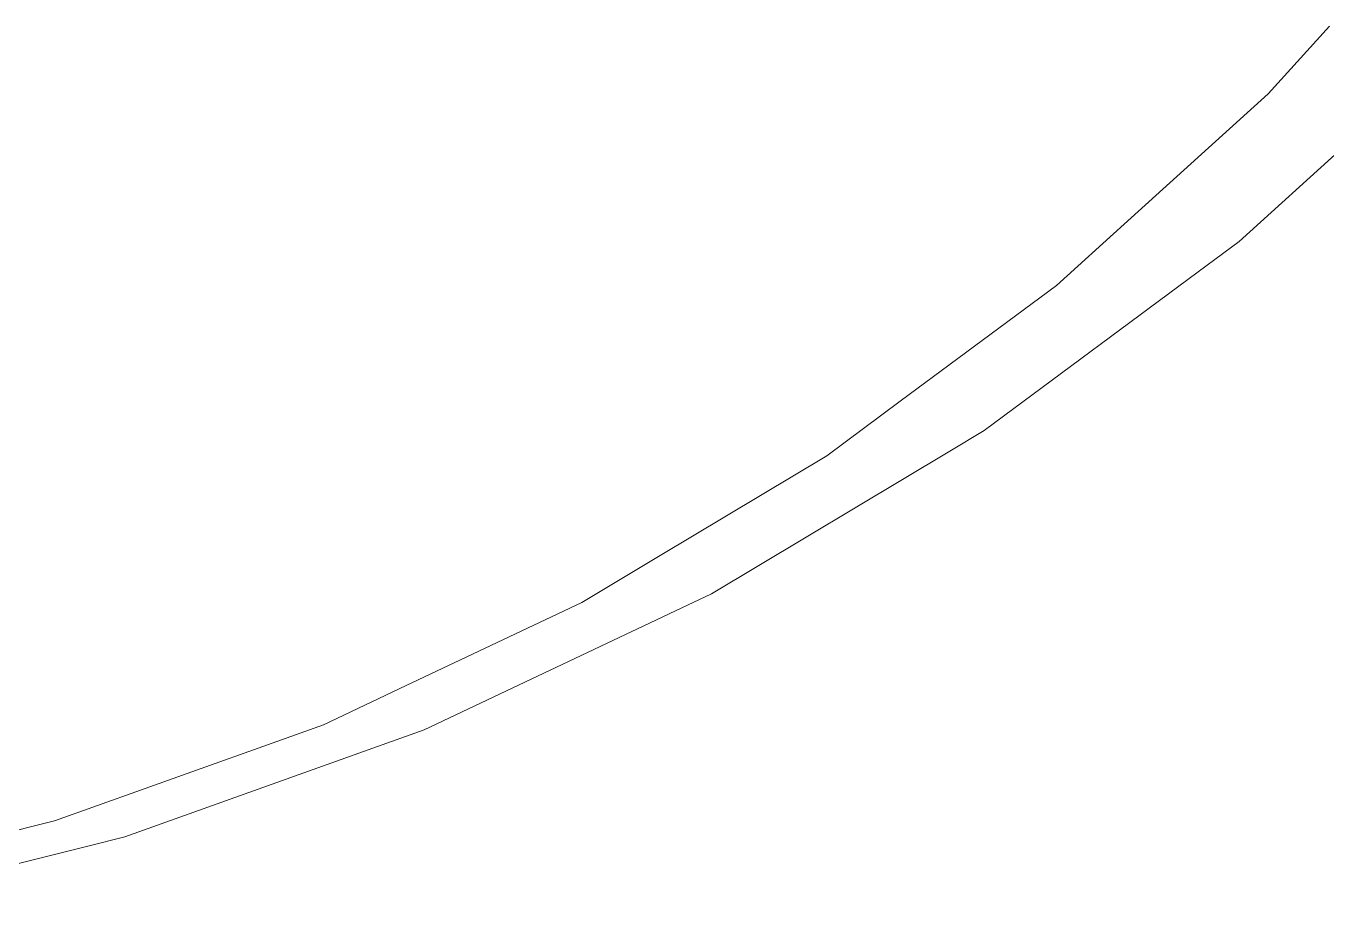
# Model space of a CAD drawing. Header units: centimetres. Extents: x -214 to 137, y -175 to 4.
# Drawn here: x 3.845 to 6.574, y -118.164 to -116.301 of the extents above; entities that cross this region are included whole.
import ezdxf

# ---------------------------------------------------------------- set-up
doc = ezdxf.new("R2010")
doc.units = ezdxf.units.CM
doc.header["$MEASUREMENT"] = 0
doc.layers.add('layer 1', color=7, linetype='Continuous')

msp = doc.modelspace()

# ---------------------------------------------------------------- linework, layer by layer
at = {"layer": 'layer 1', "color": 5, "lineweight": 9}
for points in [[(6.45087, -116.44256), (6.45087, -116.44256), (6.57957, -116.30057), (6.57957, -116.30057)], [(6.45087, -116.44256), (6.45087, -116.44256), (6.57957, -116.30057), (6.57957, -116.30057)], [(6.45087, -116.44256), (6.45087, -116.44256), (6.57957, -116.30057), (6.57957, -116.30057)], [(6.45087, -116.44256), (6.45087, -116.44256), (6.57957, -116.30057), (6.57957, -116.30057)], [(6.45087, -116.44256), (6.45087, -116.44256), (6.57957, -116.30057), (6.57957, -116.30057)], [(6.45087, -116.44256), (6.45087, -116.44256), (6.57957, -116.30057), (6.57957, -116.30057)], [(6.45087, -116.44256), (6.45087, -116.44256), (6.57957, -116.30057), (6.57957, -116.30057)], [(6.45087, -116.44256), (6.45087, -116.44256), (6.57957, -116.30057), (6.57957, -116.30057)], [(6.45087, -116.44256), (6.45087, -116.44256), (6.57957, -116.30057), (6.57957, -116.30057)], [(6.45087, -116.44256), (6.45087, -116.44256), (6.57957, -116.30057), (6.57957, -116.30057)], [(6.45087, -116.44256), (6.45087, -116.44256), (6.57957, -116.30057), (6.57957, -116.30057)], [(6.45087, -116.44256), (6.45087, -116.44256), (6.57957, -116.30057), (6.57957, -116.30057)], [(6.45087, -116.44256), (6.45087, -116.44256), (6.57957, -116.30057), (6.57957, -116.30057)], [(6.45087, -116.44256), (6.45087, -116.44256), (6.57957, -116.30057), (6.57957, -116.30057)], [(6.45087, -116.44256), (6.45087, -116.44256), (6.57957, -116.30057), (6.57957, -116.30057)], [(6.45087, -116.44256), (6.45087, -116.44256), (6.57957, -116.30057), (6.57957, -116.30057)], [(6.45087, -116.44256), (6.45087, -116.44256), (6.57957, -116.30057), (6.57957, -116.30057)], [(6.45087, -116.44256), (6.45087, -116.44256), (6.57957, -116.30057), (6.57957, -116.30057)], [(6.45087, -116.44256), (6.45087, -116.44256), (6.57957, -116.30057), (6.57957, -116.30057)], [(6.45087, -116.44256), (6.45087, -116.44256), (6.57957, -116.30057), (6.57957, -116.30057)], [(6.45087, -116.44256), (6.45087, -116.44256), (6.57957, -116.30057), (6.57957, -116.30057)], [(6.45087, -116.44256), (6.45087, -116.44256), (6.57957, -116.30057), (6.57957, -116.30057)], [(6.45087, -116.44256), (6.45087, -116.44256), (6.57957, -116.30057), (6.57957, -116.30057)], [(6.45087, -116.44256), (6.45087, -116.44256), (6.57957, -116.30057), (6.57957, -116.30057)], [(6.45087, -116.44256), (6.45087, -116.44256), (6.57957, -116.30057), (6.57957, -116.30057)], [(6.82256, -116.36073), (6.82256, -116.36073), (6.39046, -116.75236), (6.39046, -116.75236)], [(6.82256, -116.36073), (6.82256, -116.36073), (6.39046, -116.75236), (6.39046, -116.75236)], [(6.82256, -116.36073), (6.82256, -116.36073), (6.39046, -116.75236), (6.39046, -116.75236)], [(6.82256, -116.36073), (6.82256, -116.36073), (6.39046, -116.75236), (6.39046, -116.75236)], [(6.82256, -116.36073), (6.82256, -116.36073), (6.39046, -116.75236), (6.39046, -116.75236)], [(6.14876, -116.71639), (6.14876, -116.71639), (6.45087, -116.44256), (6.45087, -116.44256)], [(6.14876, -116.71639), (6.14876, -116.71639), (6.45087, -116.44256), (6.45087, -116.44256)], [(6.14876, -116.71639), (6.14876, -116.71639), (6.45087, -116.44256), (6.45087, -116.44256)], [(6.14876, -116.71639), (6.14876, -116.71639), (6.45087, -116.44256), (6.45087, -116.44256)], [(6.14876, -116.71639), (6.14876, -116.71639), (6.45087, -116.44256), (6.45087, -116.44256)], [(6.14876, -116.71639), (6.14876, -116.71639), (6.45087, -116.44256), (6.45087, -116.44256)], [(6.14876, -116.71639), (6.14876, -116.71639), (6.45087, -116.44256), (6.45087, -116.44256)], [(6.14876, -116.71639), (6.14876, -116.71639), (6.45087, -116.44256), (6.45087, -116.44256)], [(6.14876, -116.71639), (6.14876, -116.71639), (6.45087, -116.44256), (6.45087, -116.44256)], [(6.14876, -116.71639), (6.14876, -116.71639), (6.45087, -116.44256), (6.45087, -116.44256)], [(6.14876, -116.71639), (6.14876, -116.71639), (6.45087, -116.44256), (6.45087, -116.44256)], [(6.14876, -116.71639), (6.14876, -116.71639), (6.45087, -116.44256), (6.45087, -116.44256)], [(6.14876, -116.71639), (6.14876, -116.71639), (6.45087, -116.44256), (6.45087, -116.44256)], [(6.14876, -116.71639), (6.14876, -116.71639), (6.45087, -116.44256), (6.45087, -116.44256)], [(6.14876, -116.71639), (6.14876, -116.71639), (6.45087, -116.44256), (6.45087, -116.44256)], [(6.14876, -116.71639), (6.14876, -116.71639), (6.45087, -116.44256), (6.45087, -116.44256)], [(6.14876, -116.71639), (6.14876, -116.71639), (6.45087, -116.44256), (6.45087, -116.44256)], [(6.14876, -116.71639), (6.14876, -116.71639), (6.45087, -116.44256), (6.45087, -116.44256)], [(6.14876, -116.71639), (6.14876, -116.71639), (6.45087, -116.44256), (6.45087, -116.44256)], [(6.14876, -116.71639), (6.14876, -116.71639), (6.45087, -116.44256), (6.45087, -116.44256)], [(6.14876, -116.71639), (6.14876, -116.71639), (6.45087, -116.44256), (6.45087, -116.44256)], [(6.14876, -116.71639), (6.14876, -116.71639), (6.45087, -116.44256), (6.45087, -116.44256)], [(6.14876, -116.71639), (6.14876, -116.71639), (6.45087, -116.44256), (6.45087, -116.44256)], [(6.14876, -116.71639), (6.14876, -116.71639), (6.45087, -116.44256), (6.45087, -116.44256)], [(6.14876, -116.71639), (6.14876, -116.71639), (6.45087, -116.44256), (6.45087, -116.44256)], [(6.00676, -116.84508), (6.00676, -116.84508), (6.14876, -116.71639), (6.14876, -116.71639)], [(6.00676, -116.84508), (6.00676, -116.84508), (6.14876, -116.71639), (6.14876, -116.71639)], [(6.00676, -116.84508), (6.00676, -116.84508), (6.14876, -116.71639), (6.14876, -116.71639)], [(6.00676, -116.84508), (6.00676, -116.84508), (6.14876, -116.71639), (6.14876, -116.71639)], [(6.00676, -116.84508), (6.00676, -116.84508), (6.14876, -116.71639), (6.14876, -116.71639)], [(6.00676, -116.84508), (6.00676, -116.84508), (6.14876, -116.71639), (6.14876, -116.71639)], [(6.00676, -116.84508), (6.00676, -116.84508), (6.14876, -116.71639), (6.14876, -116.71639)], [(6.00676, -116.84508), (6.00676, -116.84508), (6.14876, -116.71639), (6.14876, -116.71639)], [(6.00676, -116.84508), (6.00676, -116.84508), (6.14876, -116.71639), (6.14876, -116.71639)], [(6.00676, -116.84508), (6.00676, -116.84508), (6.14876, -116.71639), (6.14876, -116.71639)], [(6.00676, -116.84508), (6.00676, -116.84508), (6.14876, -116.71639), (6.14876, -116.71639)], [(6.00676, -116.84508), (6.00676, -116.84508), (6.14876, -116.71639), (6.14876, -116.71639)], [(6.00676, -116.84508), (6.00676, -116.84508), (6.14876, -116.71639), (6.14876, -116.71639)], [(6.00676, -116.84508), (6.00676, -116.84508), (6.14876, -116.71639), (6.14876, -116.71639)], [(6.00676, -116.84508), (6.00676, -116.84508), (6.14876, -116.71639), (6.14876, -116.71639)], [(6.00676, -116.84508), (6.00676, -116.84508), (6.14876, -116.71639), (6.14876, -116.71639)], [(6.00676, -116.84508), (6.00676, -116.84508), (6.14876, -116.71639), (6.14876, -116.71639)], [(6.00676, -116.84508), (6.00676, -116.84508), (6.14876, -116.71639), (6.14876, -116.71639)], [(6.00676, -116.84508), (6.00676, -116.84508), (6.14876, -116.71639), (6.14876, -116.71639)], [(6.00676, -116.84508), (6.00676, -116.84508), (6.14876, -116.71639), (6.14876, -116.71639)], [(6.00676, -116.84508), (6.00676, -116.84508), (6.14876, -116.71639), (6.14876, -116.71639)], [(6.00676, -116.84508), (6.00676, -116.84508), (6.14876, -116.71639), (6.14876, -116.71639)], [(6.00676, -116.84508), (6.00676, -116.84508), (6.14876, -116.71639), (6.14876, -116.71639)], [(6.00676, -116.84508), (6.00676, -116.84508), (6.14876, -116.71639), (6.14876, -116.71639)], [(6.00676, -116.84508), (6.00676, -116.84508), (6.14876, -116.71639), (6.14876, -116.71639)], [(6.39046, -116.75236), (6.39046, -116.75236), (6.32344, -116.80207), (6.32344, -116.80207)], [(6.39046, -116.75236), (6.39046, -116.75236), (6.32344, -116.80207), (6.32344, -116.80207)], [(6.39046, -116.75236), (6.39046, -116.75236), (6.32344, -116.80207), (6.32344, -116.80207)], [(6.39046, -116.75236), (6.39046, -116.75236), (6.32344, -116.80207), (6.32344, -116.80207)], [(6.39046, -116.75236), (6.39046, -116.75236), (6.32344, -116.80207), (6.32344, -116.80207)], [(6.32344, -116.80207), (6.32344, -116.80207), (5.85503, -117.14946), (5.85503, -117.14946)], [(6.32344, -116.80207), (6.32344, -116.80207), (5.85503, -117.14946), (5.85503, -117.14946)], [(6.32344, -116.80207), (6.32344, -116.80207), (5.85503, -117.14946), (5.85503, -117.14946)], [(6.32344, -116.80207), (6.32344, -116.80207), (5.85503, -117.14946), (5.85503, -117.14946)], [(6.32344, -116.80207), (6.32344, -116.80207), (5.85503, -117.14946), (5.85503, -117.14946)], [(5.67926, -117.08798), (5.67926, -117.08798), (6.00676, -116.84508), (6.00676, -116.84508)], [(5.67926, -117.08798), (5.67926, -117.08798), (6.00676, -116.84508), (6.00676, -116.84508)], [(5.67926, -117.08798), (5.67926, -117.08798), (6.00676, -116.84508), (6.00676, -116.84508)], [(5.67926, -117.08798), (5.67926, -117.08798), (6.00676, -116.84508), (6.00676, -116.84508)], [(5.67926, -117.08798), (5.67926, -117.08798), (6.00676, -116.84508), (6.00676, -116.84508)], [(5.67926, -117.08798), (5.67926, -117.08798), (6.00676, -116.84508), (6.00676, -116.84508)], [(5.67926, -117.08798), (5.67926, -117.08798), (6.00676, -116.84508), (6.00676, -116.84508)], [(5.67926, -117.08798), (5.67926, -117.08798), (6.00676, -116.84508), (6.00676, -116.84508)], [(5.67926, -117.08798), (5.67926, -117.08798), (6.00676, -116.84508), (6.00676, -116.84508)], [(5.67926, -117.08798), (5.67926, -117.08798), (6.00676, -116.84508), (6.00676, -116.84508)], [(5.67926, -117.08798), (5.67926, -117.08798), (6.00676, -116.84508), (6.00676, -116.84508)], [(5.67926, -117.08798), (5.67926, -117.08798), (6.00676, -116.84508), (6.00676, -116.84508)], [(5.67926, -117.08798), (5.67926, -117.08798), (6.00676, -116.84508), (6.00676, -116.84508)], [(5.67926, -117.08798), (5.67926, -117.08798), (6.00676, -116.84508), (6.00676, -116.84508)], [(5.67926, -117.08798), (5.67926, -117.08798), (6.00676, -116.84508), (6.00676, -116.84508)], [(5.67926, -117.08798), (5.67926, -117.08798), (6.00676, -116.84508), (6.00676, -116.84508)], [(5.67926, -117.08798), (5.67926, -117.08798), (6.00676, -116.84508), (6.00676, -116.84508)], [(5.67926, -117.08798), (5.67926, -117.08798), (6.00676, -116.84508), (6.00676, -116.84508)], [(5.67926, -117.08798), (5.67926, -117.08798), (6.00676, -116.84508), (6.00676, -116.84508)], [(5.67926, -117.08798), (5.67926, -117.08798), (6.00676, -116.84508), (6.00676, -116.84508)], [(5.67926, -117.08798), (5.67926, -117.08798), (6.00676, -116.84508), (6.00676, -116.84508)], [(5.67926, -117.08798), (5.67926, -117.08798), (6.00676, -116.84508), (6.00676, -116.84508)], [(5.67926, -117.08798), (5.67926, -117.08798), (6.00676, -116.84508), (6.00676, -116.84508)], [(5.67926, -117.08798), (5.67926, -117.08798), (6.00676, -116.84508), (6.00676, -116.84508)], [(5.67926, -117.08798), (5.67926, -117.08798), (6.00676, -116.84508), (6.00676, -116.84508)], [(5.52533, -117.20214), (5.52533, -117.20214), (5.67926, -117.08798), (5.67926, -117.08798)], [(5.52533, -117.20214), (5.52533, -117.20214), (5.67926, -117.08798), (5.67926, -117.08798)], [(5.52533, -117.20214), (5.52533, -117.20214), (5.67926, -117.08798), (5.67926, -117.08798)], [(5.52533, -117.20214), (5.52533, -117.20214), (5.67926, -117.08798), (5.67926, -117.08798)], [(5.52533, -117.20214), (5.52533, -117.20214), (5.67926, -117.08798), (5.67926, -117.08798)], [(5.52533, -117.20214), (5.52533, -117.20214), (5.67926, -117.08798), (5.67926, -117.08798)], [(5.52533, -117.20214), (5.52533, -117.20214), (5.67926, -117.08798), (5.67926, -117.08798)], [(5.52533, -117.20214), (5.52533, -117.20214), (5.67926, -117.08798), (5.67926, -117.08798)], [(5.52533, -117.20214), (5.52533, -117.20214), (5.67926, -117.08798), (5.67926, -117.08798)], [(5.52533, -117.20214), (5.52533, -117.20214), (5.67926, -117.08798), (5.67926, -117.08798)], [(5.52533, -117.20214), (5.52533, -117.20214), (5.67926, -117.08798), (5.67926, -117.08798)], [(5.52533, -117.20214), (5.52533, -117.20214), (5.67926, -117.08798), (5.67926, -117.08798)], [(5.52533, -117.20214), (5.52533, -117.20214), (5.67926, -117.08798), (5.67926, -117.08798)], [(5.52533, -117.20214), (5.52533, -117.20214), (5.67926, -117.08798), (5.67926, -117.08798)], [(5.52533, -117.20214), (5.52533, -117.20214), (5.67926, -117.08798), (5.67926, -117.08798)], [(5.52533, -117.20214), (5.52533, -117.20214), (5.67926, -117.08798), (5.67926, -117.08798)], [(5.52533, -117.20214), (5.52533, -117.20214), (5.67926, -117.08798), (5.67926, -117.08798)], [(5.52533, -117.20214), (5.52533, -117.20214), (5.67926, -117.08798), (5.67926, -117.08798)], [(5.52533, -117.20214), (5.52533, -117.20214), (5.67926, -117.08798), (5.67926, -117.08798)], [(5.52533, -117.20214), (5.52533, -117.20214), (5.67926, -117.08798), (5.67926, -117.08798)], [(5.52533, -117.20214), (5.52533, -117.20214), (5.67926, -117.08798), (5.67926, -117.08798)], [(5.52533, -117.20214), (5.52533, -117.20214), (5.67926, -117.08798), (5.67926, -117.08798)], [(5.52533, -117.20214), (5.52533, -117.20214), (5.67926, -117.08798), (5.67926, -117.08798)], [(5.52533, -117.20214), (5.52533, -117.20214), (5.67926, -117.08798), (5.67926, -117.08798)], [(5.52533, -117.20214), (5.52533, -117.20214), (5.67926, -117.08798), (5.67926, -117.08798)], [(5.85503, -117.14946), (5.85503, -117.14946), (5.78346, -117.19236), (5.78346, -117.19236)], [(5.85503, -117.14946), (5.85503, -117.14946), (5.78346, -117.19236), (5.78346, -117.19236)], [(5.85503, -117.14946), (5.85503, -117.14946), (5.78346, -117.19236), (5.78346, -117.19236)], [(5.85503, -117.14946), (5.85503, -117.14946), (5.78346, -117.19236), (5.78346, -117.19236)], [(5.85503, -117.14946), (5.85503, -117.14946), (5.78346, -117.19236), (5.78346, -117.19236)], [(5.17559, -117.41176), (5.17559, -117.41176), (5.52533, -117.20214), (5.52533, -117.20214)], [(5.17559, -117.41176), (5.17559, -117.41176), (5.52533, -117.20214), (5.52533, -117.20214)], [(5.17559, -117.41176), (5.17559, -117.41176), (5.52533, -117.20214), (5.52533, -117.20214)], [(5.17559, -117.41176), (5.17559, -117.41176), (5.52533, -117.20214), (5.52533, -117.20214)], [(5.17559, -117.41176), (5.17559, -117.41176), (5.52533, -117.20214), (5.52533, -117.20214)], [(5.17559, -117.41176), (5.17559, -117.41176), (5.52533, -117.20214), (5.52533, -117.20214)], [(5.17559, -117.41176), (5.17559, -117.41176), (5.52533, -117.20214), (5.52533, -117.20214)], [(5.17559, -117.41176), (5.17559, -117.41176), (5.52533, -117.20214), (5.52533, -117.20214)], [(5.17559, -117.41176), (5.17559, -117.41176), (5.52533, -117.20214), (5.52533, -117.20214)], [(5.17559, -117.41176), (5.17559, -117.41176), (5.52533, -117.20214), (5.52533, -117.20214)], [(5.17559, -117.41176), (5.17559, -117.41176), (5.52533, -117.20214), (5.52533, -117.20214)], [(5.17559, -117.41176), (5.17559, -117.41176), (5.52533, -117.20214), (5.52533, -117.20214)], [(5.17559, -117.41176), (5.17559, -117.41176), (5.52533, -117.20214), (5.52533, -117.20214)], [(5.17559, -117.41176), (5.17559, -117.41176), (5.52533, -117.20214), (5.52533, -117.20214)], [(5.17559, -117.41176), (5.17559, -117.41176), (5.52533, -117.20214), (5.52533, -117.20214)], [(5.17559, -117.41176), (5.17559, -117.41176), (5.52533, -117.20214), (5.52533, -117.20214)], [(5.17559, -117.41176), (5.17559, -117.41176), (5.52533, -117.20214), (5.52533, -117.20214)], [(5.17559, -117.41176), (5.17559, -117.41176), (5.52533, -117.20214), (5.52533, -117.20214)], [(5.17559, -117.41176), (5.17559, -117.41176), (5.52533, -117.20214), (5.52533, -117.20214)], [(5.17559, -117.41176), (5.17559, -117.41176), (5.52533, -117.20214), (5.52533, -117.20214)], [(5.17559, -117.41176), (5.17559, -117.41176), (5.52533, -117.20214), (5.52533, -117.20214)], [(5.17559, -117.41176), (5.17559, -117.41176), (5.52533, -117.20214), (5.52533, -117.20214)], [(5.17559, -117.41176), (5.17559, -117.41176), (5.52533, -117.20214), (5.52533, -117.20214)], [(5.17559, -117.41176), (5.17559, -117.41176), (5.52533, -117.20214), (5.52533, -117.20214)], [(5.17559, -117.41176), (5.17559, -117.41176), (5.52533, -117.20214), (5.52533, -117.20214)], [(5.78346, -117.19236), (5.78346, -117.19236), (5.28326, -117.49216), (5.28326, -117.49216)], [(5.78346, -117.19236), (5.78346, -117.19236), (5.28326, -117.49216), (5.28326, -117.49216)], [(5.78346, -117.19236), (5.78346, -117.19236), (5.28326, -117.49216), (5.28326, -117.49216)], [(5.78346, -117.19236), (5.78346, -117.19236), (5.28326, -117.49216), (5.28326, -117.49216)], [(5.78346, -117.19236), (5.78346, -117.19236), (5.28326, -117.49216), (5.28326, -117.49216)], [(5.01122, -117.51028), (5.01122, -117.51028), (5.17559, -117.41176), (5.17559, -117.41176)], [(5.01122, -117.51028), (5.01122, -117.51028), (5.17559, -117.41176), (5.17559, -117.41176)], [(5.01122, -117.51028), (5.01122, -117.51028), (5.17559, -117.41176), (5.17559, -117.41176)], [(5.01122, -117.51028), (5.01122, -117.51028), (5.17559, -117.41176), (5.17559, -117.41176)], [(5.01122, -117.51028), (5.01122, -117.51028), (5.17559, -117.41176), (5.17559, -117.41176)], [(5.01122, -117.51028), (5.01122, -117.51028), (5.17559, -117.41176), (5.17559, -117.41176)], [(5.01122, -117.51028), (5.01122, -117.51028), (5.17559, -117.41176), (5.17559, -117.41176)], [(5.01122, -117.51028), (5.01122, -117.51028), (5.17559, -117.41176), (5.17559, -117.41176)], [(5.01122, -117.51028), (5.01122, -117.51028), (5.17559, -117.41176), (5.17559, -117.41176)], [(5.01122, -117.51028), (5.01122, -117.51028), (5.17559, -117.41176), (5.17559, -117.41176)], [(5.01122, -117.51028), (5.01122, -117.51028), (5.17559, -117.41176), (5.17559, -117.41176)], [(5.01122, -117.51028), (5.01122, -117.51028), (5.17559, -117.41176), (5.17559, -117.41176)], [(5.01122, -117.51028), (5.01122, -117.51028), (5.17559, -117.41176), (5.17559, -117.41176)], [(5.01122, -117.51028), (5.01122, -117.51028), (5.17559, -117.41176), (5.17559, -117.41176)], [(5.01122, -117.51028), (5.01122, -117.51028), (5.17559, -117.41176), (5.17559, -117.41176)], [(5.01122, -117.51028), (5.01122, -117.51028), (5.17559, -117.41176), (5.17559, -117.41176)], [(5.01122, -117.51028), (5.01122, -117.51028), (5.17559, -117.41176), (5.17559, -117.41176)], [(5.01122, -117.51028), (5.01122, -117.51028), (5.17559, -117.41176), (5.17559, -117.41176)], [(5.01122, -117.51028), (5.01122, -117.51028), (5.17559, -117.41176), (5.17559, -117.41176)], [(5.01122, -117.51028), (5.01122, -117.51028), (5.17559, -117.41176), (5.17559, -117.41176)], [(5.01122, -117.51028), (5.01122, -117.51028), (5.17559, -117.41176), (5.17559, -117.41176)], [(5.01122, -117.51028), (5.01122, -117.51028), (5.17559, -117.41176), (5.17559, -117.41176)], [(5.01122, -117.51028), (5.01122, -117.51028), (5.17559, -117.41176), (5.17559, -117.41176)], [(5.01122, -117.51028), (5.01122, -117.51028), (5.17559, -117.41176), (5.17559, -117.41176)], [(5.01122, -117.51028), (5.01122, -117.51028), (5.17559, -117.41176), (5.17559, -117.41176)], [(4.64261, -117.68462), (4.64261, -117.68462), (5.01122, -117.51028), (5.01122, -117.51028)], [(4.64261, -117.68462), (4.64261, -117.68462), (5.01122, -117.51028), (5.01122, -117.51028)], [(4.64261, -117.68462), (4.64261, -117.68462), (5.01122, -117.51028), (5.01122, -117.51028)], [(4.64261, -117.68462), (4.64261, -117.68462), (5.01122, -117.51028), (5.01122, -117.51028)], [(4.64261, -117.68462), (4.64261, -117.68462), (5.01122, -117.51028), (5.01122, -117.51028)], [(4.64261, -117.68462), (4.64261, -117.68462), (5.01122, -117.51028), (5.01122, -117.51028)], [(4.64261, -117.68462), (4.64261, -117.68462), (5.01122, -117.51028), (5.01122, -117.51028)], [(4.64261, -117.68462), (4.64261, -117.68462), (5.01122, -117.51028), (5.01122, -117.51028)], [(4.64261, -117.68462), (4.64261, -117.68462), (5.01122, -117.51028), (5.01122, -117.51028)], [(4.64261, -117.68462), (4.64261, -117.68462), (5.01122, -117.51028), (5.01122, -117.51028)], [(4.64261, -117.68462), (4.64261, -117.68462), (5.01122, -117.51028), (5.01122, -117.51028)], [(4.64261, -117.68462), (4.64261, -117.68462), (5.01122, -117.51028), (5.01122, -117.51028)], [(4.64261, -117.68462), (4.64261, -117.68462), (5.01122, -117.51028), (5.01122, -117.51028)], [(4.64261, -117.68462), (4.64261, -117.68462), (5.01122, -117.51028), (5.01122, -117.51028)], [(4.64261, -117.68462), (4.64261, -117.68462), (5.01122, -117.51028), (5.01122, -117.51028)], [(4.64261, -117.68462), (4.64261, -117.68462), (5.01122, -117.51028), (5.01122, -117.51028)], [(4.64261, -117.68462), (4.64261, -117.68462), (5.01122, -117.51028), (5.01122, -117.51028)], [(4.64261, -117.68462), (4.64261, -117.68462), (5.01122, -117.51028), (5.01122, -117.51028)], [(4.64261, -117.68462), (4.64261, -117.68462), (5.01122, -117.51028), (5.01122, -117.51028)], [(4.64261, -117.68462), (4.64261, -117.68462), (5.01122, -117.51028), (5.01122, -117.51028)], [(4.64261, -117.68462), (4.64261, -117.68462), (5.01122, -117.51028), (5.01122, -117.51028)], [(4.64261, -117.68462), (4.64261, -117.68462), (5.01122, -117.51028), (5.01122, -117.51028)], [(4.64261, -117.68462), (4.64261, -117.68462), (5.01122, -117.51028), (5.01122, -117.51028)], [(4.64261, -117.68462), (4.64261, -117.68462), (5.01122, -117.51028), (5.01122, -117.51028)], [(4.64261, -117.68462), (4.64261, -117.68462), (5.01122, -117.51028), (5.01122, -117.51028)], [(5.28326, -117.49216), (5.28326, -117.49216), (5.20783, -117.52784), (5.20783, -117.52784)], [(5.28326, -117.49216), (5.28326, -117.49216), (5.20783, -117.52784), (5.20783, -117.52784)], [(5.28326, -117.49216), (5.28326, -117.49216), (5.20783, -117.52784), (5.20783, -117.52784)], [(5.28326, -117.49216), (5.28326, -117.49216), (5.20783, -117.52784), (5.20783, -117.52784)], [(5.28326, -117.49216), (5.28326, -117.49216), (5.20783, -117.52784), (5.20783, -117.52784)], [(5.20783, -117.52784), (5.20783, -117.52784), (4.68065, -117.77718), (4.68065, -117.77718)], [(5.20783, -117.52784), (5.20783, -117.52784), (4.68065, -117.77718), (4.68065, -117.77718)], [(5.20783, -117.52784), (5.20783, -117.52784), (4.68065, -117.77718), (4.68065, -117.77718)], [(5.20783, -117.52784), (5.20783, -117.52784), (4.68065, -117.77718), (4.68065, -117.77718)], [(5.20783, -117.52784), (5.20783, -117.52784), (4.68065, -117.77718), (4.68065, -117.77718)], [(4.46938, -117.76655), (4.46938, -117.76655), (4.64261, -117.68462), (4.64261, -117.68462)], [(4.46938, -117.76655), (4.46938, -117.76655), (4.64261, -117.68462), (4.64261, -117.68462)], [(4.46938, -117.76655), (4.46938, -117.76655), (4.64261, -117.68462), (4.64261, -117.68462)], [(4.46938, -117.76655), (4.46938, -117.76655), (4.64261, -117.68462), (4.64261, -117.68462)], [(4.46938, -117.76655), (4.46938, -117.76655), (4.64261, -117.68462), (4.64261, -117.68462)], [(4.46938, -117.76655), (4.46938, -117.76655), (4.64261, -117.68462), (4.64261, -117.68462)], [(4.46938, -117.76655), (4.46938, -117.76655), (4.64261, -117.68462), (4.64261, -117.68462)], [(4.46938, -117.76655), (4.46938, -117.76655), (4.64261, -117.68462), (4.64261, -117.68462)], [(4.46938, -117.76655), (4.46938, -117.76655), (4.64261, -117.68462), (4.64261, -117.68462)], [(4.46938, -117.76655), (4.46938, -117.76655), (4.64261, -117.68462), (4.64261, -117.68462)], [(4.46938, -117.76655), (4.46938, -117.76655), (4.64261, -117.68462), (4.64261, -117.68462)], [(4.46938, -117.76655), (4.46938, -117.76655), (4.64261, -117.68462), (4.64261, -117.68462)], [(4.46938, -117.76655), (4.46938, -117.76655), (4.64261, -117.68462), (4.64261, -117.68462)], [(4.46938, -117.76655), (4.46938, -117.76655), (4.64261, -117.68462), (4.64261, -117.68462)], [(4.46938, -117.76655), (4.46938, -117.76655), (4.64261, -117.68462), (4.64261, -117.68462)], [(4.46938, -117.76655), (4.46938, -117.76655), (4.64261, -117.68462), (4.64261, -117.68462)], [(4.46938, -117.76655), (4.46938, -117.76655), (4.64261, -117.68462), (4.64261, -117.68462)], [(4.46938, -117.76655), (4.46938, -117.76655), (4.64261, -117.68462), (4.64261, -117.68462)], [(4.46938, -117.76655), (4.46938, -117.76655), (4.64261, -117.68462), (4.64261, -117.68462)], [(4.46938, -117.76655), (4.46938, -117.76655), (4.64261, -117.68462), (4.64261, -117.68462)], [(4.46938, -117.76655), (4.46938, -117.76655), (4.64261, -117.68462), (4.64261, -117.68462)], [(4.46938, -117.76655), (4.46938, -117.76655), (4.64261, -117.68462), (4.64261, -117.68462)], [(4.46938, -117.76655), (4.46938, -117.76655), (4.64261, -117.68462), (4.64261, -117.68462)], [(4.46938, -117.76655), (4.46938, -117.76655), (4.64261, -117.68462), (4.64261, -117.68462)], [(4.46938, -117.76655), (4.46938, -117.76655), (4.64261, -117.68462), (4.64261, -117.68462)], [(4.08547, -117.90391), (4.08547, -117.90391), (4.46938, -117.76655), (4.46938, -117.76655)], [(4.08547, -117.90391), (4.08547, -117.90391), (4.46938, -117.76655), (4.46938, -117.76655)], [(4.08547, -117.90391), (4.08547, -117.90391), (4.46938, -117.76655), (4.46938, -117.76655)], [(4.08547, -117.90391), (4.08547, -117.90391), (4.46938, -117.76655), (4.46938, -117.76655)], [(4.08547, -117.90391), (4.08547, -117.90391), (4.46938, -117.76655), (4.46938, -117.76655)], [(4.08547, -117.90391), (4.08547, -117.90391), (4.46938, -117.76655), (4.46938, -117.76655)], [(4.08547, -117.90391), (4.08547, -117.90391), (4.46938, -117.76655), (4.46938, -117.76655)], [(4.08547, -117.90391), (4.08547, -117.90391), (4.46938, -117.76655), (4.46938, -117.76655)], [(4.08547, -117.90391), (4.08547, -117.90391), (4.46938, -117.76655), (4.46938, -117.76655)], [(4.08547, -117.90391), (4.08547, -117.90391), (4.46938, -117.76655), (4.46938, -117.76655)], [(4.08547, -117.90391), (4.08547, -117.90391), (4.46938, -117.76655), (4.46938, -117.76655)], [(4.08547, -117.90391), (4.08547, -117.90391), (4.46938, -117.76655), (4.46938, -117.76655)], [(4.08547, -117.90391), (4.08547, -117.90391), (4.46938, -117.76655), (4.46938, -117.76655)], [(4.08547, -117.90391), (4.08547, -117.90391), (4.46938, -117.76655), (4.46938, -117.76655)], [(4.08547, -117.90391), (4.08547, -117.90391), (4.46938, -117.76655), (4.46938, -117.76655)], [(4.08547, -117.90391), (4.08547, -117.90391), (4.46938, -117.76655), (4.46938, -117.76655)], [(4.08547, -117.90391), (4.08547, -117.90391), (4.46938, -117.76655), (4.46938, -117.76655)], [(4.08547, -117.90391), (4.08547, -117.90391), (4.46938, -117.76655), (4.46938, -117.76655)], [(4.08547, -117.90391), (4.08547, -117.90391), (4.46938, -117.76655), (4.46938, -117.76655)], [(4.08547, -117.90391), (4.08547, -117.90391), (4.46938, -117.76655), (4.46938, -117.76655)], [(4.08547, -117.90391), (4.08547, -117.90391), (4.46938, -117.76655), (4.46938, -117.76655)], [(4.08547, -117.90391), (4.08547, -117.90391), (4.46938, -117.76655), (4.46938, -117.76655)], [(4.08547, -117.90391), (4.08547, -117.90391), (4.46938, -117.76655), (4.46938, -117.76655)], [(4.08547, -117.90391), (4.08547, -117.90391), (4.46938, -117.76655), (4.46938, -117.76655)], [(4.08547, -117.90391), (4.08547, -117.90391), (4.46938, -117.76655), (4.46938, -117.76655)], [(4.68065, -117.77718), (4.68065, -117.77718), (4.60208, -117.80529), (4.60208, -117.80529)], [(4.68065, -117.77718), (4.68065, -117.77718), (4.60208, -117.80529), (4.60208, -117.80529)], [(4.68065, -117.77718), (4.68065, -117.77718), (4.60208, -117.80529), (4.60208, -117.80529)], [(4.68065, -117.77718), (4.68065, -117.77718), (4.60208, -117.80529), (4.60208, -117.80529)], [(4.68065, -117.77718), (4.68065, -117.77718), (4.60208, -117.80529), (4.60208, -117.80529)], [(4.60208, -117.80529), (4.60208, -117.80529), (4.053, -118.00175), (4.053, -118.00175)], [(4.60208, -117.80529), (4.60208, -117.80529), (4.053, -118.00175), (4.053, -118.00175)], [(4.60208, -117.80529), (4.60208, -117.80529), (4.053, -118.00175), (4.053, -118.00175)], [(4.60208, -117.80529), (4.60208, -117.80529), (4.053, -118.00175), (4.053, -118.00175)], [(4.60208, -117.80529), (4.60208, -117.80529), (4.053, -118.00175), (4.053, -118.00175)], [(3.90503, -117.96848), (3.90503, -117.96848), (4.08547, -117.90391), (4.08547, -117.90391)], [(3.90503, -117.96848), (3.90503, -117.96848), (4.08547, -117.90391), (4.08547, -117.90391)], [(3.90503, -117.96848), (3.90503, -117.96848), (4.08547, -117.90391), (4.08547, -117.90391)], [(3.90503, -117.96848), (3.90503, -117.96848), (4.08547, -117.90391), (4.08547, -117.90391)], [(3.90503, -117.96848), (3.90503, -117.96848), (4.08547, -117.90391), (4.08547, -117.90391)], [(3.90503, -117.96848), (3.90503, -117.96848), (4.08547, -117.90391), (4.08547, -117.90391)], [(3.90503, -117.96848), (3.90503, -117.96848), (4.08547, -117.90391), (4.08547, -117.90391)], [(3.90503, -117.96848), (3.90503, -117.96848), (4.08547, -117.90391), (4.08547, -117.90391)], [(3.90503, -117.96848), (3.90503, -117.96848), (4.08547, -117.90391), (4.08547, -117.90391)], [(3.90503, -117.96848), (3.90503, -117.96848), (4.08547, -117.90391), (4.08547, -117.90391)], [(3.90503, -117.96848), (3.90503, -117.96848), (4.08547, -117.90391), (4.08547, -117.90391)], [(3.90503, -117.96848), (3.90503, -117.96848), (4.08547, -117.90391), (4.08547, -117.90391)], [(3.90503, -117.96848), (3.90503, -117.96848), (4.08547, -117.90391), (4.08547, -117.90391)], [(3.90503, -117.96848), (3.90503, -117.96848), (4.08547, -117.90391), (4.08547, -117.90391)], [(3.90503, -117.96848), (3.90503, -117.96848), (4.08547, -117.90391), (4.08547, -117.90391)], [(3.90503, -117.96848), (3.90503, -117.96848), (4.08547, -117.90391), (4.08547, -117.90391)], [(3.90503, -117.96848), (3.90503, -117.96848), (4.08547, -117.90391), (4.08547, -117.90391)], [(3.90503, -117.96848), (3.90503, -117.96848), (4.08547, -117.90391), (4.08547, -117.90391)], [(3.90503, -117.96848), (3.90503, -117.96848), (4.08547, -117.90391), (4.08547, -117.90391)], [(3.90503, -117.96848), (3.90503, -117.96848), (4.08547, -117.90391), (4.08547, -117.90391)], [(3.90503, -117.96848), (3.90503, -117.96848), (4.08547, -117.90391), (4.08547, -117.90391)], [(3.90503, -117.96848), (3.90503, -117.96848), (4.08547, -117.90391), (4.08547, -117.90391)], [(3.90503, -117.96848), (3.90503, -117.96848), (4.08547, -117.90391), (4.08547, -117.90391)], [(3.90503, -117.96848), (3.90503, -117.96848), (4.08547, -117.90391), (4.08547, -117.90391)], [(3.90503, -117.96848), (3.90503, -117.96848), (4.08547, -117.90391), (4.08547, -117.90391)], [(3.5095, -118.06755), (3.5095, -118.06755), (3.90503, -117.96848), (3.90503, -117.96848)], [(3.5095, -118.06755), (3.5095, -118.06755), (3.90503, -117.96848), (3.90503, -117.96848)], [(3.5095, -118.06755), (3.5095, -118.06755), (3.90503, -117.96848), (3.90503, -117.96848)], [(3.5095, -118.06755), (3.5095, -118.06755), (3.90503, -117.96848), (3.90503, -117.96848)], [(3.5095, -118.06755), (3.5095, -118.06755), (3.90503, -117.96848), (3.90503, -117.96848)], [(3.5095, -118.06755), (3.5095, -118.06755), (3.90503, -117.96848), (3.90503, -117.96848)], [(3.5095, -118.06755), (3.5095, -118.06755), (3.90503, -117.96848), (3.90503, -117.96848)], [(3.5095, -118.06755), (3.5095, -118.06755), (3.90503, -117.96848), (3.90503, -117.96848)], [(3.5095, -118.06755), (3.5095, -118.06755), (3.90503, -117.96848), (3.90503, -117.96848)], [(3.5095, -118.06755), (3.5095, -118.06755), (3.90503, -117.96848), (3.90503, -117.96848)], [(3.5095, -118.06755), (3.5095, -118.06755), (3.90503, -117.96848), (3.90503, -117.96848)], [(3.5095, -118.06755), (3.5095, -118.06755), (3.90503, -117.96848), (3.90503, -117.96848)], [(3.5095, -118.06755), (3.5095, -118.06755), (3.90503, -117.96848), (3.90503, -117.96848)], [(3.5095, -118.06755), (3.5095, -118.06755), (3.90503, -117.96848), (3.90503, -117.96848)], [(3.5095, -118.06755), (3.5095, -118.06755), (3.90503, -117.96848), (3.90503, -117.96848)], [(3.5095, -118.06755), (3.5095, -118.06755), (3.90503, -117.96848), (3.90503, -117.96848)], [(3.5095, -118.06755), (3.5095, -118.06755), (3.90503, -117.96848), (3.90503, -117.96848)], [(3.5095, -118.06755), (3.5095, -118.06755), (3.90503, -117.96848), (3.90503, -117.96848)], [(3.5095, -118.06755), (3.5095, -118.06755), (3.90503, -117.96848), (3.90503, -117.96848)], [(3.5095, -118.06755), (3.5095, -118.06755), (3.90503, -117.96848), (3.90503, -117.96848)], [(3.5095, -118.06755), (3.5095, -118.06755), (3.90503, -117.96848), (3.90503, -117.96848)], [(3.5095, -118.06755), (3.5095, -118.06755), (3.90503, -117.96848), (3.90503, -117.96848)], [(3.5095, -118.06755), (3.5095, -118.06755), (3.90503, -117.96848), (3.90503, -117.96848)], [(3.5095, -118.06755), (3.5095, -118.06755), (3.90503, -117.96848), (3.90503, -117.96848)], [(3.5095, -118.06755), (3.5095, -118.06755), (3.90503, -117.96848), (3.90503, -117.96848)], [(4.053, -118.00175), (4.053, -118.00175), (3.97206, -118.02203), (3.97206, -118.02203)], [(4.053, -118.00175), (4.053, -118.00175), (3.97206, -118.02203), (3.97206, -118.02203)], [(4.053, -118.00175), (4.053, -118.00175), (3.97206, -118.02203), (3.97206, -118.02203)], [(4.053, -118.00175), (4.053, -118.00175), (3.97206, -118.02203), (3.97206, -118.02203)], [(4.053, -118.00175), (4.053, -118.00175), (3.97206, -118.02203), (3.97206, -118.02203)], [(3.97206, -118.02203), (3.97206, -118.02203), (3.40636, -118.16372), (3.40636, -118.16372)], [(3.97206, -118.02203), (3.97206, -118.02203), (3.40636, -118.16372), (3.40636, -118.16372)], [(3.97206, -118.02203), (3.97206, -118.02203), (3.40636, -118.16372), (3.40636, -118.16372)], [(3.97206, -118.02203), (3.97206, -118.02203), (3.40636, -118.16372), (3.40636, -118.16372)], [(3.97206, -118.02203), (3.97206, -118.02203), (3.40636, -118.16372), (3.40636, -118.16372)]]:
    msp.add_open_spline(points, degree=3, dxfattribs=at)

doc.saveas('drawing.dxf')
